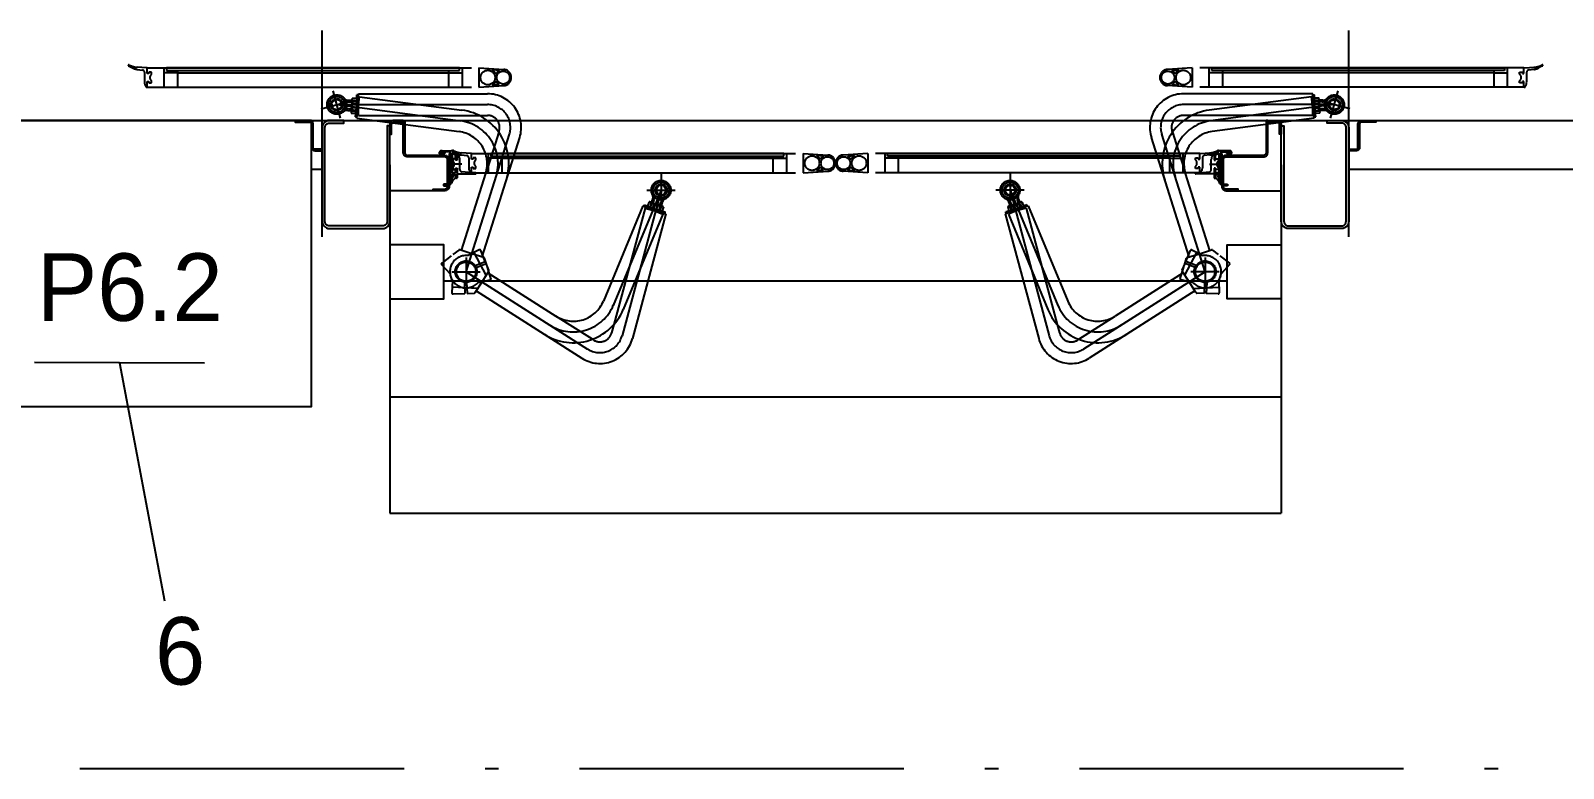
# Model space of a CAD drawing. Header units: millimetres. Extents: x 39 to 880, y 30 to 327.
# Drawn here: x 225.8 to 282.5, y 142.2 to 169.6 of the extents above; entities that cross this region are included whole.
import ezdxf

# ---------------------------------------------------------------- set-up
doc = ezdxf.new("R2010")
doc.units = ezdxf.units.MM
doc.linetypes.add('ACAD_ISO10W100', pattern=[18.5, 12, -3, 0.5, -3])
doc.layers.add('AXE', color=1, linetype='ACAD_ISO10W100')
doc.layers.add('SUBTIRE', color=1, linetype='Continuous')

msp = doc.modelspace()

# ---------------------------------------------------------------- linework, layer by layer
at = {"color": 2}
msp.add_line((232.189, 157.259), (225.893, 157.277), dxfattribs=at)
at = {"color": 1}
msp.add_line((229.041, 157.268), (230.708, 148.451), dxfattribs=at)
at = {"color": 1, "linetype": 'ACAD_ISO10W100'}
msp.add_line((98.079, 142.244), (303.351, 142.244), dxfattribs=at)
msp.add_lwpolyline([(236.151, 166.244), (212.551, 166.244), (212.551, 155.644), (236.151, 155.644)], close=True)
at = {"layer": 'AXE'}
for p, q in [((236.551, 161.933), (236.551, 169.574)), ((274.551, 161.933), (274.551, 169.574)), ((230.069, 168.196), (242.349, 168.196)), ((230.069, 168.196), (242.349, 168.196)), ((230.689, 168.196), (230.689, 167.476)), ((230.689, 168.196), (230.689, 167.476)), ((231.19, 168.016), (230.689, 168.016)), ((231.19, 168.016), (230.689, 168.016)), ((231.19, 168.096), (231.19, 167.476)), ((231.19, 168.096), (231.19, 167.476)), ((231.19, 168.016), (241.229, 168.016)), ((231.19, 168.016), (241.229, 168.016)), ((241.229, 168.096), (241.228, 167.476)), ((241.229, 168.096), (241.228, 167.476)), ((241.229, 168.016), (241.729, 168.016)), ((241.229, 168.016), (241.729, 168.016)), ((241.729, 168.196), (241.729, 167.476)), ((241.729, 168.196), (241.729, 167.476)), ((242.349, 168.196), (243.268, 168.135)), ((242.349, 168.196), (242.349, 167.476)), ((242.349, 168.196), (243.268, 168.135)), ((242.349, 168.196), (242.349, 167.476)), ((268.756, 168.196), (267.836, 168.135)), ((268.756, 168.196), (267.836, 168.135)), ((281.036, 168.196), (268.756, 168.196)), ((268.756, 168.196), (268.756, 167.476)), ((281.036, 168.196), (268.756, 168.196)), ((268.756, 168.196), (268.756, 167.476)), ((269.376, 168.196), (269.376, 167.476)), ((269.376, 168.196), (269.376, 167.476)), ((269.876, 168.016), (269.376, 168.016)), ((269.876, 168.016), (269.376, 168.016)), ((269.876, 168.096), (269.876, 167.476)), ((269.876, 168.096), (269.876, 167.476)), ((279.915, 168.016), (269.876, 168.016)), ((279.915, 168.016), (269.876, 168.016)), ((279.915, 168.096), (279.915, 167.476)), ((279.915, 168.096), (279.915, 167.476)), ((279.915, 168.016), (280.416, 168.016)), ((279.915, 168.016), (280.416, 168.016)), ((280.416, 168.196), (280.416, 167.476)), ((280.416, 168.196), (280.416, 167.476)), ((230.069, 167.476), (242.349, 167.476)), ((230.069, 167.476), (242.349, 167.476)), ((242.349, 167.476), (243.269, 167.536)), ((242.349, 167.476), (243.269, 167.536)), ((268.756, 167.476), (267.835, 167.536)), ((268.756, 167.476), (267.835, 167.536)), ((281.036, 167.476), (268.756, 167.476)), ((281.036, 167.476), (268.756, 167.476)), ((236.508, 166.679), (237.669, 166.99)), ((236.508, 166.679), (237.669, 166.99)), ((237.225, 166.327), (236.953, 167.341)), ((237.225, 166.327), (236.953, 167.341)), ((237.089, 166.834), (242.671, 166.834)), ((237.089, 166.834), (241.667, 166.232)), ((237.089, 166.834), (242.671, 166.834)), ((237.089, 166.834), (241.667, 166.232)), ((237.518, 166.994), (237.649, 166.994)), ((237.518, 166.994), (237.649, 166.994)), ((237.535, 166.937), (237.665, 166.92)), ((237.535, 166.937), (237.665, 166.92)), ((237.667, 166.94), (237.644, 166.761)), ((237.667, 166.94), (237.644, 166.761)), ((237.649, 167.014), (237.649, 166.922)), ((237.649, 167.014), (237.649, 166.922)), ((237.649, 166.922), (237.649, 166.834)), ((237.649, 166.922), (237.649, 166.834)), ((237.649, 166.654), (237.649, 166.834)), ((237.649, 166.654), (237.649, 166.834)), ((237.659, 167.074), (237.818, 167.074)), ((237.659, 167.074), (237.818, 167.074)), ((237.67, 166.954), (237.659, 166.954)), ((237.67, 166.954), (237.659, 166.954)), ((237.818, 166.954), (237.67, 166.954)), ((237.818, 166.954), (237.67, 166.954)), ((237.828, 166.858), (237.67, 166.879)), ((237.828, 166.858), (237.67, 166.879)), ((237.685, 166.998), (237.843, 166.977)), ((237.685, 166.998), (237.843, 166.977)), ((237.775, 166.381), (237.869, 167.095)), ((237.775, 166.381), (237.869, 167.095)), ((237.889, 167.194), (237.829, 167.194)), ((237.829, 166.979), (237.829, 167.194)), ((237.889, 167.194), (237.829, 167.194)), ((237.829, 166.979), (237.829, 167.194)), ((237.829, 166.474), (237.829, 166.979)), ((237.829, 166.474), (237.829, 166.979)), ((237.83, 166.333), (237.934, 167.127)), ((237.83, 166.333), (237.934, 167.127)), ((237.929, 167.087), (237.869, 167.095)), ((237.929, 167.087), (237.869, 167.095)), ((237.889, 167.092), (237.889, 167.234)), ((237.889, 167.234), (242.671, 167.234)), ((237.889, 167.092), (237.889, 167.234)), ((237.889, 167.234), (242.671, 167.234)), ((237.889, 166.434), (237.889, 167.092)), ((237.889, 166.434), (237.889, 167.092)), ((237.934, 167.127), (241.719, 166.628)), ((237.934, 167.127), (241.719, 166.628)), ((273.216, 167.234), (268.433, 167.234)), ((273.216, 167.234), (268.433, 167.234)), ((274.016, 166.834), (268.433, 166.834)), ((274.016, 166.834), (268.433, 166.834)), ((273.171, 167.127), (269.386, 166.628)), ((273.171, 167.127), (269.386, 166.628)), ((274.016, 166.834), (269.438, 166.232)), ((274.016, 166.834), (269.438, 166.232)), ((273.275, 166.333), (273.171, 167.127)), ((273.275, 166.333), (273.171, 167.127)), ((273.176, 167.087), (273.235, 167.095)), ((273.176, 167.087), (273.235, 167.095)), ((273.216, 167.092), (273.216, 167.234)), ((273.216, 167.092), (273.216, 167.234)), ((273.216, 167.194), (273.276, 167.194)), ((273.216, 167.194), (273.276, 167.194)), ((273.216, 166.434), (273.216, 167.092)), ((273.216, 166.434), (273.216, 167.092)), ((273.329, 166.381), (273.235, 167.095)), ((273.329, 166.381), (273.235, 167.095)), ((273.419, 166.998), (273.261, 166.977)), ((273.419, 166.998), (273.261, 166.977)), ((273.276, 166.979), (273.276, 167.194)), ((273.276, 166.979), (273.276, 167.194)), ((273.276, 166.474), (273.276, 166.979)), ((273.276, 166.474), (273.276, 166.979)), ((273.277, 166.858), (273.435, 166.879)), ((273.277, 166.858), (273.435, 166.879)), ((273.446, 167.074), (273.286, 167.074)), ((273.446, 167.074), (273.286, 167.074)), ((273.286, 166.954), (273.435, 166.954)), ((273.286, 166.954), (273.435, 166.954)), ((273.435, 166.954), (273.446, 166.954)), ((273.435, 166.954), (273.446, 166.954)), ((274.596, 166.679), (273.436, 166.99)), ((274.596, 166.679), (273.436, 166.99)), ((273.437, 166.94), (273.461, 166.761)), ((273.437, 166.94), (273.461, 166.761)), ((273.57, 166.937), (273.44, 166.92)), ((273.57, 166.937), (273.44, 166.92)), ((273.456, 167.014), (273.456, 166.922)), ((273.456, 167.014), (273.456, 166.922)), ((273.587, 166.994), (273.456, 166.994)), ((273.587, 166.994), (273.456, 166.994)), ((273.456, 166.922), (273.456, 166.834)), ((273.456, 166.922), (273.456, 166.834)), ((273.456, 166.654), (273.456, 166.834)), ((273.456, 166.654), (273.456, 166.834)), ((273.88, 166.327), (274.152, 167.341)), ((273.88, 166.327), (274.152, 167.341)), ((237.493, 166.62), (237.623, 166.603)), ((237.493, 166.62), (237.623, 166.603)), ((237.518, 166.674), (237.649, 166.674)), ((237.518, 166.674), (237.649, 166.674)), ((237.62, 166.583), (237.644, 166.761)), ((237.62, 166.583), (237.644, 166.761)), ((237.623, 166.522), (237.781, 166.501)), ((237.623, 166.522), (237.781, 166.501)), ((237.796, 166.62), (237.638, 166.641)), ((237.796, 166.62), (237.638, 166.641)), ((237.818, 166.714), (237.659, 166.714)), ((237.818, 166.714), (237.659, 166.714)), ((237.659, 166.594), (237.818, 166.594)), ((237.659, 166.594), (237.818, 166.594)), ((237.835, 166.373), (237.775, 166.381)), ((237.835, 166.373), (237.775, 166.381)), ((237.889, 166.474), (237.829, 166.474)), ((237.889, 166.474), (237.829, 166.474)), ((237.83, 166.333), (241.615, 165.835)), ((237.83, 166.333), (241.615, 165.835)), ((237.889, 166.434), (242.352, 166.434)), ((237.889, 166.434), (242.352, 166.434)), ((242.352, 166.434), (242.671, 166.434)), ((242.352, 166.434), (242.671, 166.434)), ((268.753, 166.434), (268.433, 166.434)), ((268.753, 166.434), (268.433, 166.434)), ((273.216, 166.434), (268.753, 166.434)), ((273.216, 166.434), (268.753, 166.434)), ((273.275, 166.333), (269.49, 165.835)), ((273.275, 166.333), (269.49, 165.835)), ((273.216, 166.474), (273.276, 166.474)), ((273.216, 166.474), (273.276, 166.474)), ((273.27, 166.373), (273.329, 166.381)), ((273.27, 166.373), (273.329, 166.381)), ((273.286, 166.714), (273.446, 166.714)), ((273.286, 166.714), (273.446, 166.714)), ((273.446, 166.594), (273.286, 166.594)), ((273.446, 166.594), (273.286, 166.594)), ((273.308, 166.62), (273.466, 166.641)), ((273.308, 166.62), (273.466, 166.641)), ((273.482, 166.522), (273.324, 166.501)), ((273.482, 166.522), (273.324, 166.501)), ((273.587, 166.674), (273.456, 166.674)), ((273.587, 166.674), (273.456, 166.674)), ((273.484, 166.583), (273.461, 166.761)), ((273.484, 166.583), (273.461, 166.761)), ((273.612, 166.62), (273.482, 166.603)), ((273.612, 166.62), (273.482, 166.603)), ((241.874, 160.644), (243.479, 165.733)), ((241.874, 160.644), (243.479, 165.733)), ((243.084, 165.81), (242.603, 164.284)), ((243.084, 165.81), (242.603, 164.284)), ((243.084, 165.81), (243.097, 165.854)), ((243.084, 165.81), (243.097, 165.854)), ((269.231, 160.644), (267.626, 165.733)), ((269.231, 160.644), (267.626, 165.733)), ((268.021, 165.81), (268.007, 165.854)), ((268.021, 165.81), (268.007, 165.854)), ((268.021, 165.81), (268.502, 164.284)), ((268.021, 165.81), (268.502, 164.284)), ((242.466, 161.191), (243.86, 165.613)), ((242.466, 161.191), (243.86, 165.613)), ((268.639, 161.191), (267.244, 165.613)), ((268.639, 161.191), (267.244, 165.613)), ((241.713, 164.625), (241.193, 164.625)), ((241.713, 164.625), (241.193, 164.625)), ((242.073, 165.025), (254.353, 165.025)), ((242.073, 165.025), (254.353, 165.025)), ((242.693, 165.025), (242.693, 164.305)), ((242.693, 165.025), (242.693, 164.305)), ((243.193, 164.845), (242.693, 164.845)), ((243.193, 164.845), (242.693, 164.845)), ((243.193, 164.925), (243.194, 164.305)), ((243.193, 164.925), (243.194, 164.305)), ((243.193, 164.845), (253.232, 164.845)), ((243.193, 164.845), (253.232, 164.845)), ((253.232, 164.925), (253.232, 164.305)), ((253.232, 164.925), (253.232, 164.305)), ((253.232, 164.845), (253.733, 164.845)), ((253.232, 164.845), (253.733, 164.845)), ((253.733, 165.025), (253.733, 164.305)), ((253.733, 165.025), (253.733, 164.305)), ((254.353, 165.025), (255.272, 164.964)), ((254.353, 165.025), (254.353, 164.305)), ((254.353, 165.025), (255.272, 164.964)), ((254.353, 165.025), (254.353, 164.305)), ((256.752, 165.025), (255.833, 164.964)), ((256.752, 165.025), (255.833, 164.964)), ((269.032, 165.025), (256.752, 165.025)), ((256.752, 165.025), (256.752, 164.305)), ((269.032, 165.025), (256.752, 165.025)), ((256.752, 165.025), (256.752, 164.305)), ((257.372, 165.025), (257.372, 164.305)), ((257.372, 165.025), (257.372, 164.305)), ((257.872, 164.845), (257.372, 164.845)), ((257.872, 164.845), (257.372, 164.845)), ((257.872, 164.925), (257.873, 164.305)), ((257.872, 164.925), (257.873, 164.305)), ((267.911, 164.845), (257.872, 164.845)), ((267.911, 164.845), (257.872, 164.845)), ((267.911, 164.925), (267.911, 164.305)), ((267.911, 164.925), (267.911, 164.305)), ((267.911, 164.845), (268.412, 164.845)), ((267.911, 164.845), (268.412, 164.845)), ((268.412, 165.025), (268.412, 164.305)), ((268.412, 165.025), (268.412, 164.305)), ((269.392, 164.625), (269.912, 164.625)), ((269.392, 164.625), (269.912, 164.625)), ((270.092, 165.045), (270.152, 165.045)), ((270.092, 165.045), (270.152, 165.045)), ((241.703, 161.431), (242.603, 164.284)), ((241.703, 161.431), (242.603, 164.284)), ((242.073, 164.305), (254.353, 164.305)), ((242.073, 164.305), (254.353, 164.305)), ((249.092, 164.264), (249.092, 163.063)), ((249.092, 164.264), (249.092, 163.063)), ((254.353, 164.305), (255.273, 164.366)), ((254.353, 164.305), (255.273, 164.366)), ((256.752, 164.305), (255.832, 164.366)), ((256.752, 164.305), (255.832, 164.366)), ((269.032, 164.305), (256.752, 164.305)), ((269.032, 164.305), (256.752, 164.305)), ((262.012, 164.264), (262.012, 163.063)), ((262.012, 164.264), (262.012, 163.063)), ((269.402, 161.431), (268.502, 164.284)), ((269.402, 161.431), (268.502, 164.284)), ((249.092, 163.664), (247.325, 159.397)), ((249.092, 163.664), (247.325, 159.397)), ((249.092, 163.664), (247.647, 158.271)), ((249.092, 163.664), (247.647, 158.271)), ((248.567, 163.664), (249.617, 163.664)), ((248.567, 163.664), (249.617, 163.664)), ((262.537, 163.664), (261.487, 163.664)), ((262.537, 163.664), (261.487, 163.664)), ((262.012, 163.664), (263.457, 158.271)), ((262.012, 163.664), (263.779, 159.397)), ((262.012, 163.664), (263.457, 158.271)), ((262.012, 163.664), (263.779, 159.397)), ((248.417, 163.078), (246.956, 159.55)), ((248.417, 163.078), (246.956, 159.55)), ((248.499, 162.994), (247.344, 158.683)), ((248.499, 162.994), (247.344, 158.683)), ((248.417, 163.078), (249.156, 162.771)), ((248.417, 163.078), (249.156, 162.771)), ((248.454, 163.062), (248.477, 163.118)), ((248.454, 163.062), (248.477, 163.118)), ((248.477, 163.118), (249.142, 162.842)), ((248.477, 163.118), (249.142, 162.842)), ((248.499, 162.994), (249.134, 162.824)), ((248.499, 162.994), (249.134, 162.824)), ((248.538, 162.984), (248.553, 163.042)), ((248.538, 162.984), (248.553, 163.042)), ((248.553, 163.042), (249.041, 162.911)), ((248.553, 163.042), (249.041, 162.911)), ((248.652, 163.229), (248.591, 163.081)), ((248.652, 163.229), (248.591, 163.081)), ((248.713, 163.175), (248.672, 163.021)), ((248.713, 163.175), (248.672, 163.021)), ((248.702, 163.035), (248.763, 163.183)), ((248.702, 163.035), (248.763, 163.183)), ((248.712, 163.215), (248.878, 163.146)), ((248.712, 163.215), (248.878, 163.146)), ((248.78, 163.329), (248.73, 163.207)), ((248.78, 163.329), (248.73, 163.207)), ((248.774, 163.169), (248.947, 163.123)), ((248.774, 163.169), (248.947, 163.123)), ((248.788, 162.99), (248.829, 163.144)), ((248.788, 162.99), (248.829, 163.144)), ((248.827, 163.291), (248.793, 163.164)), ((248.827, 163.291), (248.793, 163.164)), ((249.044, 163.077), (248.878, 163.146)), ((249.044, 163.077), (248.878, 163.146)), ((248.924, 162.944), (248.985, 163.091)), ((248.924, 162.944), (248.985, 163.091)), ((249.032, 163.1), (248.947, 163.123)), ((249.032, 163.1), (248.947, 163.123)), ((249.019, 162.928), (249.058, 163.071)), ((249.019, 162.928), (249.058, 163.071)), ((249.076, 163.206), (249.026, 163.085)), ((249.076, 163.206), (249.026, 163.085)), ((249.121, 163.076), (249.032, 163.1)), ((249.121, 163.076), (249.032, 163.1)), ((249.096, 163.045), (249.035, 162.898)), ((249.096, 163.045), (249.035, 162.898)), ((249.041, 162.911), (249.249, 162.856)), ((249.041, 162.911), (249.249, 162.856)), ((249.058, 163.071), (249.061, 163.082)), ((249.058, 163.071), (249.061, 163.082)), ((249.136, 163.208), (249.102, 163.081)), ((249.136, 163.208), (249.102, 163.081)), ((249.119, 162.787), (249.142, 162.842)), ((249.119, 162.787), (249.142, 162.842)), ((249.177, 163.051), (249.135, 162.897)), ((249.177, 163.051), (249.135, 162.897)), ((249.233, 162.798), (249.249, 162.856)), ((249.233, 162.798), (249.249, 162.856)), ((262.064, 162.911), (261.856, 162.856)), ((262.064, 162.911), (261.856, 162.856)), ((261.872, 162.798), (261.856, 162.856)), ((261.872, 162.798), (261.856, 162.856)), ((261.928, 163.051), (261.969, 162.897)), ((261.928, 163.051), (261.969, 162.897)), ((262.688, 163.078), (261.949, 162.771)), ((262.688, 163.078), (261.949, 162.771)), ((262.628, 163.118), (261.963, 162.842)), ((262.628, 163.118), (261.963, 162.842)), ((261.986, 162.787), (261.963, 162.842)), ((261.986, 162.787), (261.963, 162.842)), ((261.969, 163.208), (262.003, 163.081)), ((261.969, 163.208), (262.003, 163.081)), ((262.606, 162.994), (261.97, 162.824)), ((262.606, 162.994), (261.97, 162.824)), ((261.983, 163.076), (262.073, 163.1)), ((261.983, 163.076), (262.073, 163.1)), ((262.009, 163.045), (262.07, 162.898)), ((262.009, 163.045), (262.07, 162.898)), ((262.029, 163.206), (262.079, 163.085)), ((262.029, 163.206), (262.079, 163.085)), ((262.047, 163.071), (262.044, 163.082)), ((262.047, 163.071), (262.044, 163.082)), ((262.085, 162.928), (262.047, 163.071)), ((262.085, 162.928), (262.047, 163.071)), ((262.06, 163.077), (262.227, 163.146)), ((262.06, 163.077), (262.227, 163.146)), ((262.552, 163.042), (262.064, 162.911)), ((262.552, 163.042), (262.064, 162.911)), ((262.073, 163.1), (262.157, 163.123)), ((262.073, 163.1), (262.157, 163.123)), ((262.181, 162.944), (262.12, 163.091)), ((262.181, 162.944), (262.12, 163.091)), ((262.331, 163.169), (262.157, 163.123)), ((262.331, 163.169), (262.157, 163.123)), ((262.393, 163.215), (262.227, 163.146)), ((262.393, 163.215), (262.227, 163.146)), ((262.317, 162.99), (262.276, 163.144)), ((262.317, 162.99), (262.276, 163.144)), ((262.278, 163.291), (262.312, 163.164)), ((262.278, 163.291), (262.312, 163.164)), ((262.324, 163.329), (262.374, 163.207)), ((262.324, 163.329), (262.374, 163.207)), ((262.402, 163.035), (262.341, 163.183)), ((262.402, 163.035), (262.341, 163.183)), ((262.392, 163.175), (262.433, 163.021)), ((262.392, 163.175), (262.433, 163.021)), ((262.452, 163.229), (262.513, 163.081)), ((262.452, 163.229), (262.513, 163.081)), ((262.567, 162.984), (262.552, 163.042)), ((262.567, 162.984), (262.552, 163.042)), ((262.606, 162.994), (263.761, 158.683)), ((262.606, 162.994), (263.761, 158.683)), ((262.651, 163.062), (262.628, 163.118)), ((262.651, 163.062), (262.628, 163.118)), ((262.688, 163.078), (264.149, 159.55)), ((262.688, 163.078), (264.149, 159.55)), ((249.156, 162.771), (247.695, 159.244)), ((249.156, 162.771), (247.695, 159.244)), ((249.272, 162.787), (248.034, 158.167)), ((249.272, 162.787), (248.034, 158.167)), ((249.134, 162.824), (249.272, 162.787)), ((249.134, 162.824), (249.272, 162.787)), ((261.97, 162.824), (261.833, 162.787)), ((261.97, 162.824), (261.833, 162.787)), ((261.833, 162.787), (263.071, 158.167)), ((261.833, 162.787), (263.071, 158.167)), ((261.949, 162.771), (263.41, 159.244)), ((261.949, 162.771), (263.41, 159.244)), ((241.874, 161.174), (241.874, 160.114)), ((241.874, 161.174), (241.874, 160.114)), ((242.618, 160.509), (242.178, 161.354)), ((242.618, 160.509), (242.178, 161.354)), ((268.487, 160.509), (268.927, 161.354)), ((268.487, 160.509), (268.927, 161.354)), ((269.231, 161.174), (269.231, 160.114)), ((269.231, 161.174), (269.231, 160.114)), ((241.349, 160.644), (242.399, 160.644)), ((241.349, 160.644), (242.399, 160.644)), ((241.874, 160.644), (246.375, 157.776)), ((241.874, 160.644), (246.375, 157.776)), ((242.205, 160.867), (242.585, 161.025)), ((242.205, 160.867), (242.585, 161.025)), ((242.244, 160.797), (242.616, 160.951)), ((242.244, 160.797), (242.616, 160.951)), ((242.679, 160.605), (245.202, 158.998)), ((242.679, 160.605), (245.202, 158.998)), ((269.231, 160.644), (264.73, 157.776)), ((269.231, 160.644), (264.73, 157.776)), ((268.425, 160.605), (265.902, 158.998)), ((268.425, 160.605), (265.902, 158.998)), ((268.861, 160.797), (268.489, 160.951)), ((268.861, 160.797), (268.489, 160.951)), ((268.899, 160.867), (268.519, 161.025)), ((268.899, 160.867), (268.519, 161.025)), ((269.756, 160.644), (268.706, 160.644)), ((269.756, 160.644), (268.706, 160.644)), ((242.311, 160.026), (241.358, 160.068)), ((242.311, 160.026), (241.358, 160.068)), ((241.811, 160.249), (241.829, 159.838)), ((241.811, 160.249), (241.829, 159.838)), ((241.891, 160.244), (241.909, 159.841)), ((241.891, 160.244), (241.909, 159.841)), ((268.794, 160.026), (269.747, 160.068)), ((268.794, 160.026), (269.747, 160.068)), ((269.213, 160.244), (269.196, 159.841)), ((269.213, 160.244), (269.196, 159.841)), ((269.294, 160.249), (269.276, 159.838)), ((269.294, 160.249), (269.276, 159.838)), ((242.249, 159.93), (246.16, 157.439)), ((242.249, 159.93), (246.16, 157.439)), ((268.855, 159.93), (264.945, 157.439)), ((268.855, 159.93), (264.945, 157.439)), ((246.552, 158.138), (245.202, 158.998)), ((246.552, 158.138), (245.202, 158.998)), ((264.553, 158.138), (265.902, 158.998)), ((264.553, 158.138), (265.902, 158.998)), ((247.344, 158.683), (247.261, 158.375)), ((247.344, 158.683), (247.261, 158.375)), ((263.761, 158.683), (263.844, 158.375)), ((263.761, 158.683), (263.844, 158.375)), ((246.552, 158.138), (246.59, 158.114)), ((246.552, 158.138), (246.59, 158.114)), ((264.553, 158.138), (264.515, 158.114)), ((264.553, 158.138), (264.515, 158.114))]:
    msp.add_line(p, q, dxfattribs=at)
for points in [[(229.379, 168.273), (229.502, 168.202, 0.103173), (229.696, 168.138), (229.898, 168.115, -0.381674), (229.969, 168.036), (229.969, 167.659, 0.180575), (230.028, 167.488, 0.634663), (230.069, 167.497), (230.069, 167.686), (230.129, 167.686), (230.129, 167.636), (230.229, 167.636), (230.229, 167.711, -0.480385), (230.229, 167.961), (230.229, 168.036), (230.129, 168.036), (230.129, 167.986), (230.069, 167.986), (230.069, 168.196), (229.869, 168.207), (229.705, 168.217, -0.115335), (229.399, 168.307, 0.996879)], [(229.379, 168.273), (229.502, 168.202, 0.103173), (229.696, 168.138), (229.898, 168.115, -0.381674), (229.969, 168.036), (229.969, 167.659, 0.180575), (230.028, 167.488, 0.634663), (230.069, 167.497), (230.069, 167.686), (230.129, 167.686), (230.129, 167.636), (230.229, 167.636), (230.229, 167.711, -0.480385), (230.229, 167.961), (230.229, 168.036), (230.129, 168.036), (230.129, 167.986), (230.069, 167.986), (230.069, 168.196), (229.869, 168.207), (229.705, 168.217, -0.115335), (229.399, 168.307, 0.996879)], [(281.726, 168.273), (281.603, 168.202, -0.103173), (281.409, 168.138), (281.207, 168.115, 0.381674), (281.136, 168.036), (281.136, 167.659, -0.180575), (281.077, 167.488, -0.634663), (281.036, 167.497), (281.036, 167.686), (280.976, 167.686), (280.976, 167.636), (280.876, 167.636), (280.876, 167.711, 0.480385), (280.876, 167.961), (280.876, 168.036), (280.976, 168.036), (280.976, 167.986), (281.036, 167.986), (281.036, 168.196), (281.236, 168.207), (281.4, 168.217, 0.115335), (281.706, 168.307, -0.996879)], [(281.726, 168.273), (281.603, 168.202, -0.103173), (281.409, 168.138), (281.207, 168.115, 0.381674), (281.136, 168.036), (281.136, 167.659, -0.180575), (281.077, 167.488, -0.634663), (281.036, 167.497), (281.036, 167.686), (280.976, 167.686), (280.976, 167.636), (280.876, 167.636), (280.876, 167.711, 0.480385), (280.876, 167.961), (280.876, 168.036), (280.976, 168.036), (280.976, 167.986), (281.036, 167.986), (281.036, 168.196), (281.236, 168.207), (281.4, 168.217, 0.115335), (281.706, 168.307, -0.996879)], [(241.316, 165.125, -0.131652), (241.366, 165.112), (241.493, 165.038, -0.267949), (241.543, 164.952), (241.543, 164.775), (241.483, 164.775), (241.483, 164.952, 0.267949), (241.463, 164.986), (241.393, 165.027, 0.57735), (241.363, 165.009), (241.363, 164.305), (241.483, 164.305), (241.483, 164.475), (241.543, 164.475), (241.543, 164.125, -0.414214), (241.523, 164.105), (241.483, 164.105), (241.483, 164.265), (241.363, 164.265), (241.363, 164.205), (241.383, 164.205), (241.383, 164.145), (241.313, 164.145), (241.313, 165.025, 0.414214), (241.253, 165.085), (241.053, 165.085, 0.414214), (241.013, 165.045), (241.013, 165.045), (240.953, 165.045), (240.953, 165.085, -0.414212), (240.993, 165.125), (241.313, 165.125)], [(241.316, 165.125, -0.131652), (241.366, 165.112), (241.493, 165.038, -0.267949), (241.543, 164.952), (241.543, 164.775), (241.483, 164.775), (241.483, 164.952, 0.267949), (241.463, 164.986), (241.393, 165.027, 0.57735), (241.363, 165.009), (241.363, 164.305), (241.483, 164.305), (241.483, 164.475), (241.543, 164.475), (241.543, 164.125, -0.414214), (241.523, 164.105), (241.483, 164.105), (241.483, 164.265), (241.363, 164.265), (241.363, 164.205), (241.383, 164.205), (241.383, 164.145), (241.313, 164.145), (241.313, 165.025, 0.414214), (241.253, 165.085), (241.053, 165.085, 0.414214), (241.013, 165.045), (241.013, 165.045), (240.953, 165.045), (240.953, 165.085, -0.414212), (240.993, 165.125), (241.313, 165.125)], [(241.383, 165.102), (241.505, 165.031, 0.103173), (241.699, 164.967), (241.902, 164.944, -0.381674), (241.973, 164.865), (241.973, 164.488, 0.180575), (242.032, 164.317, 0.634663), (242.073, 164.326), (242.073, 164.515), (242.133, 164.515), (242.133, 164.465), (242.233, 164.465), (242.233, 164.54, -0.480385), (242.233, 164.79), (242.233, 164.865), (242.133, 164.865), (242.133, 164.815), (242.073, 164.815), (242.073, 165.025), (241.872, 165.037), (241.708, 165.046, -0.115335), (241.403, 165.137, 0.996879)], [(241.383, 165.102), (241.505, 165.031, 0.103173), (241.699, 164.967), (241.902, 164.944, -0.381674), (241.973, 164.865), (241.973, 164.488, 0.180575), (242.032, 164.317, 0.634663), (242.073, 164.326), (242.073, 164.515), (242.133, 164.515), (242.133, 164.465), (242.233, 164.465), (242.233, 164.54, -0.480385), (242.233, 164.79), (242.233, 164.865), (242.133, 164.865), (242.133, 164.815), (242.073, 164.815), (242.073, 165.025), (241.872, 165.037), (241.708, 165.046, -0.115335), (241.403, 165.137, 0.996879)], [(269.722, 165.102), (269.599, 165.031, -0.103173), (269.405, 164.967), (269.203, 164.944, 0.381674), (269.132, 164.865), (269.132, 164.488, -0.180575), (269.073, 164.317, -0.634663), (269.032, 164.326), (269.032, 164.515), (268.972, 164.515), (268.972, 164.465), (268.872, 164.465), (268.872, 164.54, 0.480385), (268.872, 164.79), (268.872, 164.865), (268.972, 164.865), (268.972, 164.815), (269.032, 164.815), (269.032, 165.025), (269.232, 165.037), (269.396, 165.046, 0.115335), (269.702, 165.137, -0.996879)], [(269.722, 165.102), (269.599, 165.031, -0.103173), (269.405, 164.967), (269.203, 164.944, 0.381674), (269.132, 164.865), (269.132, 164.488, -0.180575), (269.073, 164.317, -0.634663), (269.032, 164.326), (269.032, 164.515), (268.972, 164.515), (268.972, 164.465), (268.872, 164.465), (268.872, 164.54, 0.480385), (268.872, 164.79), (268.872, 164.865), (268.972, 164.865), (268.972, 164.815), (269.032, 164.815), (269.032, 165.025), (269.232, 165.037), (269.396, 165.046, 0.115335), (269.702, 165.137, -0.996879)], [(269.789, 165.125, 0.131652), (269.739, 165.112), (269.612, 165.038, 0.267949), (269.562, 164.952), (269.562, 164.775), (269.622, 164.775), (269.622, 164.952, -0.267949), (269.642, 164.986), (269.712, 165.027, -0.57735), (269.742, 165.009), (269.742, 164.305), (269.622, 164.305), (269.622, 164.475), (269.562, 164.475), (269.562, 164.125, 0.414214), (269.582, 164.105), (269.622, 164.105), (269.622, 164.265), (269.742, 164.265), (269.742, 164.205), (269.722, 164.205), (269.722, 164.145), (269.792, 164.145), (269.792, 165.025, -0.414214), (269.852, 165.085), (270.052, 165.085, -0.414214), (270.092, 165.045), (270.092, 165.045), (270.152, 165.045), (270.152, 165.085, 0.414212), (270.112, 165.125), (269.792, 165.125)], [(269.789, 165.125, 0.131652), (269.739, 165.112), (269.612, 165.038, 0.267949), (269.562, 164.952), (269.562, 164.775), (269.622, 164.775), (269.622, 164.952, -0.267949), (269.642, 164.986), (269.712, 165.027, -0.57735), (269.742, 165.009), (269.742, 164.305), (269.622, 164.305), (269.622, 164.475), (269.562, 164.475), (269.562, 164.125, 0.414214), (269.582, 164.105), (269.622, 164.105), (269.622, 164.265), (269.742, 164.265), (269.742, 164.205), (269.722, 164.205), (269.722, 164.145), (269.792, 164.145), (269.792, 165.025, -0.414214), (269.852, 165.085), (270.052, 165.085, -0.414214), (270.092, 165.045), (270.092, 165.045), (270.152, 165.045), (270.152, 165.085, 0.414212), (270.112, 165.125), (269.792, 165.125)], [(241.039, 163.825), (241.194, 163.825, 0.414214), (241.314, 163.945), (241.314, 165.025), (241.254, 165.025), (241.254, 163.945, -0.414214), (241.194, 163.885), (241.039, 163.885)], [(241.039, 163.825), (241.194, 163.825, 0.414214), (241.314, 163.945), (241.314, 165.025), (241.254, 165.025), (241.254, 163.945, -0.414214), (241.194, 163.885), (241.039, 163.885)], [(241.543, 164.775), (241.483, 164.775), (241.483, 164.825), (241.383, 164.825), (241.383, 164.75, -0.480385), (241.383, 164.5), (241.383, 164.425), (241.483, 164.425), (241.483, 164.475), (241.543, 164.475), (241.543, 164.265), (241.743, 164.265), (242.224, 164.265, 0.97941), (242.223, 164.305), (242.073, 164.305), (241.714, 164.345, -0.381674), (241.643, 164.425), (241.643, 164.802, 0.168299), (241.579, 164.987, 0.71189), (241.543, 164.975)], [(241.543, 164.775), (241.483, 164.775), (241.483, 164.825), (241.383, 164.825), (241.383, 164.75, -0.480385), (241.383, 164.5), (241.383, 164.425), (241.483, 164.425), (241.483, 164.475), (241.543, 164.475), (241.543, 164.265), (241.743, 164.265), (242.224, 164.265, 0.97941), (242.223, 164.305), (242.073, 164.305), (241.714, 164.345, -0.381674), (241.643, 164.425), (241.643, 164.802, 0.168299), (241.579, 164.987, 0.71189), (241.543, 164.975)], [(269.562, 164.775), (269.622, 164.775), (269.622, 164.825), (269.722, 164.825), (269.722, 164.75, 0.480385), (269.722, 164.5), (269.722, 164.425), (269.622, 164.425), (269.622, 164.475), (269.562, 164.475), (269.562, 164.265), (269.362, 164.265), (268.881, 164.265, -0.97941), (268.882, 164.305), (269.032, 164.305), (269.391, 164.345, 0.381674), (269.462, 164.425), (269.462, 164.802, -0.168299), (269.526, 164.987, -0.71189), (269.562, 164.975)], [(269.562, 164.775), (269.622, 164.775), (269.622, 164.825), (269.722, 164.825), (269.722, 164.75, 0.480385), (269.722, 164.5), (269.722, 164.425), (269.622, 164.425), (269.622, 164.475), (269.562, 164.475), (269.562, 164.265), (269.362, 164.265), (268.881, 164.265, -0.97941), (268.882, 164.305), (269.032, 164.305), (269.391, 164.345, 0.381674), (269.462, 164.425), (269.462, 164.802, -0.168299), (269.526, 164.987, -0.71189), (269.562, 164.975)], [(270.065, 163.825), (269.911, 163.825, -0.414214), (269.791, 163.945), (269.791, 165.025), (269.851, 165.025), (269.851, 163.945, 0.414214), (269.911, 163.885), (270.065, 163.885)], [(270.065, 163.825), (269.911, 163.825, -0.414214), (269.791, 163.945), (269.791, 165.025), (269.851, 165.025), (269.851, 163.945, 0.414214), (269.911, 163.885), (270.065, 163.885)]]:
    msp.add_lwpolyline(points, format="xyb", close=True, dxfattribs=at)
for points in [[(241.629, 168.196), (230.789, 168.196), (230.789, 168.096), (241.629, 168.096)], [(241.629, 168.196), (230.789, 168.196), (230.789, 168.096), (241.629, 168.096)], [(269.476, 168.196), (280.316, 168.196), (280.316, 168.096), (269.476, 168.096)], [(269.476, 168.196), (280.316, 168.196), (280.316, 168.096), (269.476, 168.096)], [(237.14, 166.641), (237.282, 166.783), (237.23, 166.976), (237.037, 167.028), (236.895, 166.886), (236.947, 166.693)], [(237.14, 166.641), (237.282, 166.783), (237.23, 166.976), (237.037, 167.028), (236.895, 166.886), (236.947, 166.693)], [(273.964, 166.641), (273.823, 166.783), (273.875, 166.976), (274.068, 167.028), (274.209, 166.886), (274.157, 166.693)], [(273.964, 166.641), (273.823, 166.783), (273.875, 166.976), (274.068, 167.028), (274.209, 166.886), (274.157, 166.693)], [(253.633, 165.025), (242.793, 165.025), (242.793, 164.925), (253.633, 164.925)], [(253.633, 165.025), (242.793, 165.025), (242.793, 164.925), (253.633, 164.925)], [(257.472, 165.025), (268.312, 165.025), (268.312, 164.925), (257.472, 164.925)], [(257.472, 165.025), (268.312, 165.025), (268.312, 164.925), (257.472, 164.925)], [(248.892, 163.664), (248.992, 163.49), (249.192, 163.49), (249.292, 163.664), (249.192, 163.837), (248.992, 163.837)], [(248.892, 163.664), (248.992, 163.49), (249.192, 163.49), (249.292, 163.664), (249.192, 163.837), (248.992, 163.837)], [(262.212, 163.664), (262.112, 163.49), (261.912, 163.49), (261.812, 163.664), (261.912, 163.837), (262.112, 163.837)], [(262.212, 163.664), (262.112, 163.49), (261.912, 163.49), (261.812, 163.664), (261.912, 163.837), (262.112, 163.837)]]:
    msp.add_lwpolyline(points, close=True, dxfattribs=at)
for points in [[(243.096, 168.093), (242.844, 168.121, -0.158277), (242.98, 167.969, -0.144249), (243.096, 168.093, -1.072469)], [(243.096, 168.093), (242.844, 168.121, -0.158277), (242.98, 167.969, -0.144249), (243.096, 168.093, -1.072469)], [(268.009, 168.093), (268.26, 168.121, 0.158277), (268.124, 167.969, 0.144249), (268.009, 168.093, 1.072469)], [(268.009, 168.093), (268.26, 168.121, 0.158277), (268.124, 167.969, 0.144249), (268.009, 168.093, 1.072469)], [(243.095, 167.577), (242.844, 167.55, 0.158277), (242.98, 167.701, 0.144249), (243.095, 167.577, 1.072469)], [(243.095, 167.577), (242.844, 167.55, 0.158277), (242.98, 167.701, 0.144249), (243.095, 167.577, 1.072469)], [(268.009, 167.577), (268.261, 167.55, -0.158277), (268.125, 167.701, -0.144249), (268.009, 167.577, -1.072469)], [(268.009, 167.577), (268.261, 167.55, -0.158277), (268.125, 167.701, -0.144249), (268.009, 167.577, -1.072469)], [(241.053, 165.085, -0.414217), (241.083, 165.055), (241.083, 165.024), (240.883, 165.024), (240.883, 165.045, -0.414214), (240.963, 165.125), (240.993, 165.125)], [(241.053, 165.085, -0.414217), (241.083, 165.055), (241.083, 165.024), (240.883, 165.024), (240.883, 165.045, -0.414214), (240.963, 165.125), (240.993, 165.125)], [(270.052, 165.085, 0.414217), (270.022, 165.055), (270.022, 165.024), (270.222, 165.024), (270.222, 165.045, 0.414214), (270.142, 165.125), (270.112, 165.125)], [(270.052, 165.085, 0.414217), (270.022, 165.055), (270.022, 165.024), (270.222, 165.024), (270.222, 165.045, 0.414214), (270.142, 165.125), (270.112, 165.125)], [(255.1, 164.922), (254.848, 164.95, -0.158277), (254.984, 164.799, -0.144249), (255.1, 164.922, -1.072469)], [(255.1, 164.922), (254.848, 164.95, -0.158277), (254.984, 164.799, -0.144249), (255.1, 164.922, -1.072469)], [(256.005, 164.922), (256.257, 164.95, 0.158277), (256.121, 164.799, 0.144249), (256.005, 164.922, 1.072469)], [(256.005, 164.922), (256.257, 164.95, 0.158277), (256.121, 164.799, 0.144249), (256.005, 164.922, 1.072469)], [(241.334, 163.915, -1.085379), (241.314, 163.917, -0.117221), (241.384, 164.145), (241.384, 164.205), (241.364, 164.205), (241.364, 164.265), (241.424, 164.265), (241.484, 164.185), (241.484, 164.105, 0.232811), (241.333, 163.911)], [(241.334, 163.915, -1.085379), (241.314, 163.917, -0.117221), (241.384, 164.145), (241.384, 164.205), (241.364, 164.205), (241.364, 164.265), (241.424, 164.265), (241.484, 164.185), (241.484, 164.105, 0.232811), (241.333, 163.911)], [(255.099, 164.406), (254.847, 164.379, 0.158277), (254.984, 164.531, 0.144249), (255.099, 164.406, 1.072469)], [(255.099, 164.406), (254.847, 164.379, 0.158277), (254.984, 164.531, 0.144249), (255.099, 164.406, 1.072469)], [(256.006, 164.406), (256.257, 164.379, -0.158277), (256.121, 164.531, -0.144249), (256.006, 164.406, -1.072469)], [(256.006, 164.406), (256.257, 164.379, -0.158277), (256.121, 164.531, -0.144249), (256.006, 164.406, -1.072469)], [(269.771, 163.915, 1.085379), (269.791, 163.917, 0.117221), (269.721, 164.145), (269.721, 164.205), (269.741, 164.205), (269.741, 164.265), (269.681, 164.265), (269.621, 164.185), (269.621, 164.105, -0.232811), (269.771, 163.911)], [(269.771, 163.915, 1.085379), (269.791, 163.917, 0.117221), (269.721, 164.145), (269.721, 164.205), (269.741, 164.205), (269.741, 164.265), (269.681, 164.265), (269.621, 164.185), (269.621, 164.105, -0.232811), (269.771, 163.911)], [(241.322, 161.232), (240.973, 160.965, 0.440011), (240.968, 160.906), (241.279, 160.567, 0.639522), (242.318, 160.24), (242.767, 160.339, 0.440011), (242.796, 160.39), (242.664, 160.809)], [(241.322, 161.232), (240.973, 160.965, 0.440011), (240.968, 160.906), (241.279, 160.567, 0.639522), (242.318, 160.24), (242.767, 160.339, 0.440011), (242.796, 160.39), (242.664, 160.809)], [(242.585, 161.025), (242.418, 161.43, 0.440011), (242.362, 161.45), (241.954, 161.238, 0.639522), (241.369, 160.319), (241.349, 159.86, 0.440011), (241.391, 159.818), (241.829, 159.838)], [(242.585, 161.025), (242.418, 161.43, 0.440011), (242.362, 161.45), (241.954, 161.238, 0.639522), (241.369, 160.319), (241.349, 159.86, 0.440011), (241.391, 159.818), (241.829, 159.838)], [(242.64, 160.885), (242.558, 161.144, 0.244698), (242.532, 161.17), (242.084, 161.311), (241.637, 161.452, 0.244698), (241.6, 161.446), (241.385, 161.281)], [(242.64, 160.885), (242.558, 161.144, 0.244698), (242.532, 161.17), (242.084, 161.311), (241.637, 161.452, 0.244698), (241.6, 161.446), (241.385, 161.281)], [(269.783, 161.232), (270.131, 160.965, -0.440011), (270.136, 160.906), (269.826, 160.567, -0.639522), (268.787, 160.24), (268.338, 160.339, -0.440011), (268.309, 160.39), (268.441, 160.809)], [(269.783, 161.232), (270.131, 160.965, -0.440011), (270.136, 160.906), (269.826, 160.567, -0.639522), (268.787, 160.24), (268.338, 160.339, -0.440011), (268.309, 160.39), (268.441, 160.809)], [(268.465, 160.885), (268.546, 161.144, -0.244698), (268.572, 161.17), (269.02, 161.311), (269.468, 161.452, -0.244698), (269.504, 161.446), (269.72, 161.281)], [(268.465, 160.885), (268.546, 161.144, -0.244698), (268.572, 161.17), (269.02, 161.311), (269.468, 161.452, -0.244698), (269.504, 161.446), (269.72, 161.281)], [(268.519, 161.025), (268.687, 161.43, -0.440011), (268.743, 161.45), (269.15, 161.238, -0.639522), (269.736, 160.319), (269.756, 159.86, -0.440011), (269.714, 159.818), (269.276, 159.838)], [(268.519, 161.025), (268.687, 161.43, -0.440011), (268.743, 161.45), (269.15, 161.238, -0.639522), (269.736, 160.319), (269.756, 159.86, -0.440011), (269.714, 159.818), (269.276, 159.838)], [(241.909, 159.841), (242.18, 159.853, 0.244698), (242.212, 159.871), (242.464, 160.267), (242.717, 160.664, 0.244698), (242.72, 160.7), (242.616, 160.951)], [(241.909, 159.841), (242.18, 159.853, 0.244698), (242.212, 159.871), (242.464, 160.267), (242.717, 160.664, 0.244698), (242.72, 160.7), (242.616, 160.951)], [(269.196, 159.841), (268.925, 159.853, -0.244698), (268.893, 159.871), (268.64, 160.267), (268.388, 160.664, -0.244698), (268.385, 160.7), (268.489, 160.951)], [(269.196, 159.841), (268.925, 159.853, -0.244698), (268.893, 159.871), (268.64, 160.267), (268.388, 160.664, -0.244698), (268.385, 160.7), (268.489, 160.951)]]:
    msp.add_lwpolyline(points, format="xyb", dxfattribs=at)
for centre, radius in [((242.679, 167.836), 0.27), ((242.679, 167.836), 0.27), ((243.249, 167.835), 0.24), ((243.249, 167.835), 0.24), ((267.856, 167.835), 0.24), ((267.856, 167.835), 0.24), ((268.426, 167.836), 0.27), ((268.426, 167.836), 0.27), ((237.089, 166.834), 0.36), ((237.089, 166.834), 0.36), ((237.089, 166.834), 0.3), ((237.089, 166.834), 0.3), ((237.089, 166.834), 0.22), ((237.089, 166.834), 0.22), ((237.089, 166.834), 0.2), ((237.089, 166.834), 0.2), ((274.016, 166.834), 0.36), ((274.016, 166.834), 0.36), ((274.016, 166.834), 0.3), ((274.016, 166.834), 0.3), ((274.016, 166.834), 0.22), ((274.016, 166.834), 0.22), ((274.016, 166.834), 0.2), ((274.016, 166.834), 0.2), ((254.682, 164.665), 0.27), ((254.682, 164.665), 0.27), ((255.252, 164.664), 0.24), ((255.252, 164.664), 0.24), ((255.852, 164.664), 0.24), ((255.852, 164.664), 0.24), ((256.422, 164.665), 0.27), ((256.422, 164.665), 0.27), ((249.092, 163.664), 0.36), ((249.092, 163.664), 0.36), ((262.012, 163.664), 0.36), ((262.012, 163.664), 0.36), ((249.092, 163.664), 0.3), ((249.092, 163.664), 0.3), ((249.092, 163.664), 0.22), ((249.092, 163.664), 0.22), ((249.092, 163.664), 0.2), ((249.092, 163.664), 0.2), ((262.012, 163.664), 0.3), ((262.012, 163.664), 0.3), ((262.012, 163.664), 0.22), ((262.012, 163.664), 0.22), ((262.012, 163.664), 0.2), ((262.012, 163.664), 0.2), ((241.874, 160.644), 0.4), ((241.874, 160.644), 0.4), ((241.874, 160.644), 0.36), ((241.874, 160.644), 0.36), ((269.231, 160.644), 0.4), ((269.231, 160.644), 0.4), ((269.231, 160.644), 0.36), ((269.231, 160.644), 0.36)]:
    msp.add_circle(centre, radius, dxfattribs=at)
for centre, radius, start, end in [((243.249, 167.836), 0.3, 273.7706, 86.2251), ((243.249, 167.836), 0.3, 273.7706, 86.2251), ((267.856, 167.836), 0.3, 93.7749, 266.2294), ((267.856, 167.836), 0.3, 93.7749, 266.2294), ((237.518, 167.194), 0.2, 220.0052, 270), ((237.518, 167.194), 0.2, 220.0052, 270), ((237.561, 167.135), 0.2, 212.5052, 262.5), ((237.561, 167.135), 0.2, 212.5052, 262.5), ((238.342, 166.669), 0.705, 162.6936, 182.3064), ((238.342, 166.669), 0.705, 162.6936, 182.3064), ((237.829, 167.014), 0.18, 160.5288, 199.4712), ((237.829, 167.014), 0.18, 160.5288, 199.4712), ((238.353, 166.834), 0.705, 172.9113, 189.8064), ((238.353, 166.834), 0.705, 172.9113, 189.8064), ((238.353, 166.834), 0.705, 170.1936, 172.9113), ((238.353, 166.834), 0.705, 170.1936, 172.9113), ((237.846, 166.916), 0.18, 153.0288, 191.9712), ((237.846, 166.916), 0.18, 153.0288, 191.9712), ((237.124, 166.83), 0.705, 342.6936, 2.3064), ((237.124, 166.83), 0.705, 342.6936, 2.3064), ((237.649, 167.014), 0.18, 348.8195, 19.4712), ((237.649, 167.014), 0.18, 348.8195, 19.4712), ((237.649, 167.014), 0.18, 340.5288, 348.7914), ((237.649, 167.014), 0.18, 340.5288, 348.7914), ((237.124, 166.834), 0.705, 350.1936, 9.8064), ((237.124, 166.834), 0.705, 350.1936, 9.8064), ((237.667, 166.94), 0.18, 333.0288, 11.9712), ((237.667, 166.94), 0.18, 333.0288, 11.9712), ((242.671, 165.988), 1.246, 342.5, 90), ((242.671, 165.988), 1.246, 342.5, 90), ((242.671, 165.988), 0.846, 342.5, 90), ((242.671, 165.988), 0.846, 342.5, 90), ((268.433, 165.988), 1.246, 90, 197.5), ((268.433, 165.988), 1.246, 90, 197.5), ((268.433, 165.988), 0.846, 90, 197.5), ((268.433, 165.988), 0.846, 90, 197.5), ((273.437, 166.94), 0.18, 168.0288, 206.9712), ((273.437, 166.94), 0.18, 168.0288, 206.9712), ((273.456, 167.014), 0.18, 160.5288, 191.1805), ((273.456, 167.014), 0.18, 160.5288, 191.1805), ((273.981, 166.834), 0.705, 170.1936, 189.8064), ((273.981, 166.834), 0.705, 170.1936, 189.8064), ((273.981, 166.83), 0.705, 177.6936, 197.3064), ((273.981, 166.83), 0.705, 177.6936, 197.3064), ((273.456, 167.014), 0.18, 191.2086, 199.4712), ((273.456, 167.014), 0.18, 191.2086, 199.4712), ((273.259, 166.916), 0.18, 348.0288, 26.9712), ((273.259, 166.916), 0.18, 348.0288, 26.9712), ((272.762, 166.669), 0.705, 357.6936, 17.3064), ((272.762, 166.669), 0.705, 357.6936, 17.3064), ((273.276, 167.014), 0.18, 340.5288, 19.4712), ((273.276, 167.014), 0.18, 340.5288, 19.4712), ((272.752, 166.834), 0.705, 7.0887, 9.8064), ((272.752, 166.834), 0.705, 7.0887, 9.8064), ((272.752, 166.834), 0.705, 350.1936, 7.0887), ((272.752, 166.834), 0.705, 350.1936, 7.0887), ((273.544, 167.135), 0.2, 277.5, 327.4948), ((273.544, 167.135), 0.2, 277.5, 327.4948), ((273.587, 167.194), 0.2, 270, 319.9948), ((273.587, 167.194), 0.2, 270, 319.9948), ((237.467, 166.421), 0.2, 82.5, 132.4948), ((237.467, 166.421), 0.2, 82.5, 132.4948), ((237.518, 166.474), 0.2, 90, 139.9948), ((237.518, 166.474), 0.2, 90, 139.9948), ((237.799, 166.559), 0.18, 153.0288, 191.9712), ((237.799, 166.559), 0.18, 153.0288, 191.9712), ((237.829, 166.654), 0.18, 160.5288, 199.4712), ((237.829, 166.654), 0.18, 160.5288, 199.4712), ((237.62, 166.583), 0.18, 333.0288, 11.9712), ((237.62, 166.583), 0.18, 333.0288, 11.9712), ((237.649, 166.654), 0.18, 340.5288, 19.4712), ((237.649, 166.654), 0.18, 340.5288, 19.4712), ((241.458, 164.645), 2, 342.5, 82.5), ((241.458, 164.645), 2, 342.5, 82.5), ((242.671, 165.988), 0.446, 342.5, 90), ((242.671, 165.988), 0.446, 342.5, 90), ((269.647, 164.645), 2, 97.5, 197.5), ((269.647, 164.645), 2, 97.5, 197.5), ((268.433, 165.988), 0.446, 90, 197.5), ((268.433, 165.988), 0.446, 90, 197.5), ((273.456, 166.654), 0.18, 160.5288, 199.4712), ((273.456, 166.654), 0.18, 160.5288, 199.4712), ((273.484, 166.583), 0.18, 168.0288, 206.9712), ((273.484, 166.583), 0.18, 168.0288, 206.9712), ((273.276, 166.654), 0.18, 340.5288, 19.4712), ((273.276, 166.654), 0.18, 340.5288, 19.4712), ((273.306, 166.559), 0.18, 348.0288, 26.9712), ((273.306, 166.559), 0.18, 348.0288, 26.9712), ((273.587, 166.474), 0.2, 40.0052, 90), ((273.587, 166.474), 0.2, 40.0052, 90), ((273.638, 166.421), 0.2, 47.5052, 97.5), ((273.638, 166.421), 0.2, 47.5052, 97.5), ((241.458, 164.645), 1.2, 342.5, 82.5), ((241.458, 164.645), 1.2, 342.5, 82.5), ((241.458, 164.645), 1.6, 342.5, 82.5), ((241.458, 164.645), 1.6, 342.5, 82.5), ((269.647, 164.645), 1.6, 97.5, 197.5), ((269.647, 164.645), 1.6, 97.5, 197.5), ((269.647, 164.645), 1.2, 97.5, 197.5), ((269.647, 164.645), 1.2, 97.5, 197.5), ((255.252, 164.665), 0.3, 273.7706, 86.2251), ((255.252, 164.665), 0.3, 273.7706, 86.2251), ((255.852, 164.665), 0.3, 93.7749, 266.2294), ((255.852, 164.665), 0.3, 93.7749, 266.2294), ((248.596, 163.405), 0.2, 337.5, 27.4948), ((248.596, 163.405), 0.2, 337.5, 27.4948), ((248.634, 163.342), 0.2, 345, 34.9948), ((248.634, 163.342), 0.2, 345, 34.9948), ((262.471, 163.342), 0.2, 145.0052, 195), ((262.471, 163.342), 0.2, 145.0052, 195), ((262.509, 163.405), 0.2, 152.5052, 202.5), ((262.509, 163.405), 0.2, 152.5052, 202.5), ((248.712, 163.215), 0.18, 228.0288, 266.9712), ((248.712, 163.215), 0.18, 228.0288, 266.9712), ((248.643, 163.049), 0.18, 48.0288, 86.9712), ((248.643, 163.049), 0.18, 48.0288, 86.9712), ((248.774, 163.169), 0.18, 235.5288, 274.4712), ((248.774, 163.169), 0.18, 235.5288, 274.4712), ((249.079, 163.631), 0.705, 237.6936, 257.3064), ((249.079, 163.631), 0.705, 237.6936, 257.3064), ((248.727, 162.995), 0.18, 55.5288, 94.4712), ((248.727, 162.995), 0.18, 55.5288, 94.4712), ((248.608, 162.495), 0.705, 57.6936, 77.3064), ((248.608, 162.495), 0.705, 57.6936, 77.3064), ((249.083, 163.629), 0.705, 245.1936, 264.8064), ((249.083, 163.629), 0.705, 245.1936, 264.8064), ((248.765, 162.442), 0.705, 67.9113, 84.8064), ((248.765, 162.442), 0.705, 67.9113, 84.8064), ((249.044, 163.077), 0.18, 228.0288, 266.9712), ((249.044, 163.077), 0.18, 228.0288, 266.9712), ((248.975, 162.911), 0.18, 48.0288, 86.9712), ((248.975, 162.911), 0.18, 48.0288, 86.9712), ((249.121, 163.076), 0.18, 235.5288, 243.7914), ((249.121, 163.076), 0.18, 235.5288, 243.7914), ((248.765, 162.442), 0.705, 65.1936, 67.9113), ((248.765, 162.442), 0.705, 65.1936, 67.9113), ((249.121, 163.076), 0.18, 243.8195, 274.4712), ((249.121, 163.076), 0.18, 243.8195, 274.4712), ((249.075, 162.902), 0.18, 55.5288, 94.4712), ((249.075, 162.902), 0.18, 55.5288, 94.4712), ((249.261, 163.13), 0.2, 107.5052, 157.5), ((249.261, 163.13), 0.2, 107.5052, 157.5), ((249.329, 163.156), 0.2, 115.0052, 165), ((249.329, 163.156), 0.2, 115.0052, 165), ((261.776, 163.156), 0.2, 15, 64.9948), ((261.776, 163.156), 0.2, 15, 64.9948), ((261.844, 163.13), 0.2, 22.5, 72.4948), ((261.844, 163.13), 0.2, 22.5, 72.4948), ((262.03, 162.902), 0.18, 85.5288, 124.4712), ((262.03, 162.902), 0.18, 85.5288, 124.4712), ((261.983, 163.076), 0.18, 265.5288, 296.1805), ((261.983, 163.076), 0.18, 265.5288, 296.1805), ((262.129, 162.911), 0.18, 93.0288, 131.9712), ((262.129, 162.911), 0.18, 93.0288, 131.9712), ((262.34, 162.442), 0.705, 112.0887, 114.8064), ((262.34, 162.442), 0.705, 112.0887, 114.8064), ((261.983, 163.076), 0.18, 296.2086, 304.4712), ((261.983, 163.076), 0.18, 296.2086, 304.4712), ((262.06, 163.077), 0.18, 273.0288, 311.9712), ((262.06, 163.077), 0.18, 273.0288, 311.9712), ((262.34, 162.442), 0.705, 95.1936, 112.0887), ((262.34, 162.442), 0.705, 95.1936, 112.0887), ((262.022, 163.629), 0.705, 275.1936, 294.8064), ((262.022, 163.629), 0.705, 275.1936, 294.8064), ((262.496, 162.495), 0.705, 102.6936, 122.3064), ((262.496, 162.495), 0.705, 102.6936, 122.3064), ((262.026, 163.631), 0.705, 282.6936, 302.3064), ((262.026, 163.631), 0.705, 282.6936, 302.3064), ((262.378, 162.995), 0.18, 85.5288, 124.4712), ((262.378, 162.995), 0.18, 85.5288, 124.4712), ((262.331, 163.169), 0.18, 265.5288, 304.4712), ((262.331, 163.169), 0.18, 265.5288, 304.4712), ((262.462, 163.049), 0.18, 93.0288, 131.9712), ((262.462, 163.049), 0.18, 93.0288, 131.9712), ((262.393, 163.215), 0.18, 273.0288, 311.9712), ((262.393, 163.215), 0.18, 273.0288, 311.9712), ((245.847, 160.01), 1.2, 237.5, 337.5), ((245.847, 160.01), 1.2, 237.5, 337.5), ((265.258, 160.01), 1.2, 202.5, 302.5), ((265.258, 160.01), 1.2, 202.5, 302.5), ((245.847, 160.01), 2, 237.5, 337.5), ((245.847, 160.01), 2, 237.5, 337.5), ((245.847, 160.01), 1.6, 237.5, 337.5), ((245.847, 160.01), 1.6, 237.5, 337.5), ((265.258, 160.01), 2, 202.5, 302.5), ((265.258, 160.01), 2, 202.5, 302.5), ((265.258, 160.01), 1.6, 202.5, 302.5), ((265.258, 160.01), 1.6, 202.5, 302.5), ((246.83, 158.49), 0.446, 237.5, 345), ((246.83, 158.49), 0.446, 237.5, 345), ((264.275, 158.49), 0.446, 195, 302.5), ((264.275, 158.49), 0.446, 195, 302.5), ((246.83, 158.49), 1.246, 237.5, 345), ((246.83, 158.49), 1.246, 237.5, 345), ((246.83, 158.49), 0.846, 237.5, 345), ((246.83, 158.49), 0.846, 237.5, 345), ((264.275, 158.49), 1.246, 195, 302.5), ((264.275, 158.49), 1.246, 195, 302.5), ((264.275, 158.49), 0.846, 195, 302.5), ((264.275, 158.49), 0.846, 195, 302.5)]:
    msp.add_arc(centre, radius, start, end, dxfattribs=at)
at = {"layer": 'SUBTIRE'}
for p, q in [((151.351, 166.244), (295.291, 166.244)), ((239.051, 164.604), (239.051, 151.704)), ((241.091, 164.954), (239.711, 164.954)), ((272.051, 164.604), (272.051, 151.704)), ((236.151, 164.444), (236.551, 164.444)), ((274.551, 164.444), (294.351, 164.444)), ((240.651, 163.644), (239.051, 163.644)), ((270.451, 163.644), (272.051, 163.644)), ((241.047, 160.304), (270.054, 160.304)), ((239.051, 156.004), (272.051, 156.004)), ((239.051, 151.704), (272.051, 151.704))]:
    msp.add_line(p, q, dxfattribs=at)
for points in [[(236.551, 165.182), (236.271, 165.182, -0.414214), (236.211, 165.242), (236.211, 166.124, 0.414214), (236.091, 166.244), (235.551, 166.244), (235.551, 166.184), (236.091, 166.184, -0.414214), (236.151, 166.124), (236.151, 165.242, 0.414214), (236.271, 165.122), (236.551, 165.122)], [(237.351, 166.244), (236.811, 166.244, 0.414214), (236.551, 165.983), (236.551, 162.504, 0.414214), (236.811, 162.244), (238.791, 162.244, 0.414214), (239.051, 162.504), (239.051, 166.043), (238.951, 166.043), (238.951, 162.504, -0.414214), (238.791, 162.344), (236.811, 162.344, -0.414214), (236.651, 162.504), (236.651, 165.983, -0.414214), (236.811, 166.144), (237.351, 166.144)], [(241.091, 164.894), (239.711, 164.894, -0.414214), (239.551, 165.054), (239.551, 166.244), (239.611, 166.244), (239.611, 165.054, 0.414214), (239.711, 164.954), (241.091, 164.954, -0.414214), (241.251, 164.794), (241.251, 163.804, -0.414214), (241.091, 163.644), (240.651, 163.644), (240.651, 163.704), (241.091, 163.704, 0.414214), (241.191, 163.804), (241.191, 164.794, 0.414214)], [(270.011, 164.894), (271.391, 164.894, 0.414214), (271.551, 165.054), (271.551, 166.244), (271.491, 166.244), (271.491, 165.054, -0.414214), (271.391, 164.954), (270.011, 164.954, 0.414214), (269.851, 164.794), (269.851, 163.804, 0.414214), (270.011, 163.644), (270.451, 163.644), (270.451, 163.704), (270.011, 163.704, -0.414214), (269.911, 163.804), (269.911, 164.794, -0.414214)], [(273.751, 166.244), (274.291, 166.244, -0.414214), (274.551, 165.983), (274.551, 162.504, -0.414214), (274.291, 162.244), (272.311, 162.244, -0.414214), (272.051, 162.504), (272.051, 166.043), (272.151, 166.043), (272.151, 162.504, 0.414214), (272.311, 162.344), (274.291, 162.344, 0.414214), (274.451, 162.504), (274.451, 165.983, 0.414214), (274.291, 166.144), (273.751, 166.144)], [(274.551, 165.182), (274.831, 165.182, 0.414214), (274.891, 165.242), (274.891, 166.124, -0.414214), (275.011, 166.244), (275.551, 166.244), (275.551, 166.184), (275.011, 166.184, 0.414214), (274.951, 166.124), (274.951, 165.242, -0.414214), (274.831, 165.122), (274.551, 165.122)]]:
    msp.add_lwpolyline(points, format="xyb", close=True, dxfattribs=at)
at = {"layer": 'SUBTIRE', "elevation": 0}
for points in [[(239.211, 166.244, 0.414214), (239.051, 166.084), (239.051, 165.743), (239.111, 165.743), (239.111, 166.084, -0.414214), (239.211, 166.184), (239.551, 166.184), (239.551, 166.244)], [(271.891, 166.244, -0.414214), (272.051, 166.084), (272.051, 165.743), (271.991, 165.743), (271.991, 166.084, 0.414214), (271.891, 166.184), (271.551, 166.184), (271.551, 166.244)]]:
    msp.add_lwpolyline(points, format="xyb", close=True, dxfattribs=at)
at = {"layer": 'SUBTIRE'}
for points in [[(239.047, 159.644), (241.047, 159.644), (241.047, 161.644), (239.047, 161.644)], [(272.054, 159.644), (270.054, 159.644), (270.054, 161.644), (272.054, 161.644)]]:
    msp.add_lwpolyline(points, close=True, dxfattribs=at)

# ---------------------------------------------------------------- texts
at = {"color": 2}
msp.add_text('P6.2', height=2.5, dxfattribs=at).set_placement((225.99, 158.823))
at = {"color": 1}
msp.add_text('6', height=2.5, dxfattribs=at).set_placement((230.357, 145.347))

doc.saveas('drawing.dxf')
